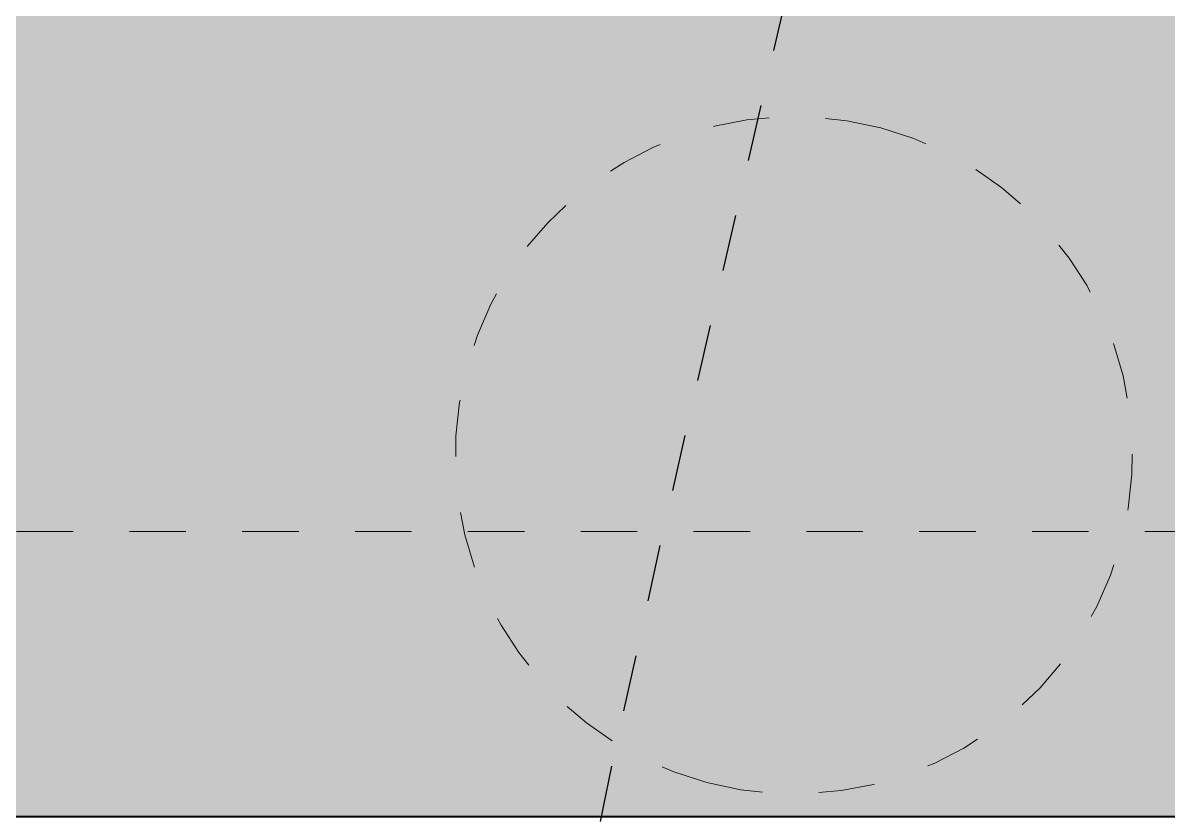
# Model space of a CAD drawing. Header units: metres. Extents: x -1160 to -900, y 3 to 561.
# Drawn here: x -1129.612 to -1127.582, y 544.612 to 546.02 of the extents above; entities that cross this region are included whole.
import ezdxf

# ---------------------------------------------------------------- set-up
doc = ezdxf.new("R2010")
doc.units = ezdxf.units.M
for name, pattern in [('IMPORT-LNMK-LineTurn _3_', [0.0012, 0.0006, -0.0006]), ('JacobsDash', [0.0045, 0.003, -0.0015]), ('JacobsGridLine', [0.0145, 0.01, -0.001, 0.0025, -0.001])]:
    doc.linetypes.add(name, pattern=pattern)
for name, color, linetype, lineweight in [('S-BEAM', 7, 'Continuous', 40), ('S-FNDN-HDLN', 7, 'JacobsDash', 15), ('S-GRID', 7, 'Continuous', 9)]:
    doc.layers.add(name, color=color, linetype=linetype, lineweight=lineweight)

# ---------------------------------------------------------------- blocks, each defined once
blk = doc.blocks.new('T2DPAA-T2D-C3S-RW-M2D-100010_dwg-40802999-DRG-2873033 - CONSTRUCTION SEQUENCE STAGE A6')
at = {"color": 254, "linetype": 'IMPORT-LNMK-LineTurn _3_', "lineweight": 25, "true_color": 0xd0d0d0, "flags": 128}
blk.add_lwpolyline([(52.5659, -600.3891), (52.6742, -600.383), (53.1018, -600.3643), (55.1726, -600.2944), (57.6723, -600.2563), (58.4904, -600.2604)], dxfattribs=at)
blk = doc.blocks.new('T2DPAA-T2D-PWC-RW-M2D-100010_RoadDesign_rvt-1-DRG-2873033 - CONSTRUCTION SEQUENCE STAGE A6')
at = {"color": 7, "lineweight": 18, "true_color": 0xededed, "rotation": 75.11694444444437}
blk.add_blockref('T2DPAA-T2D-C3S-RW-M2D-100010_dwg-40802999-DRG-2873033 - CONSTRUCTION SEQUENCE STAGE A6', (-1722.337, 648.0105), dxfattribs=at)

msp = doc.modelspace()

# ---------------------------------------------------------------- hatches: boundary and pattern name
at = {"layer": 'S-BEAM', "true_color": 0xc0c0c0}
msp.add_hatch(color=9, dxfattribs=at).paths.add_polyline_path([(-1135.8224, 544.6136), (-1130.4736, 544.6136), (-1130.2233, 546.0504), (-1129.66, 546.0504), (-1129.9103, 544.6136), (-1122.6238, 544.6136), (-1122.6238, 546.0536), (-1135.8224, 546.0536)])

# ---------------------------------------------------------------- linework, layer by layer
at = {"layer": 'S-BEAM'}
msp.add_line((-1129.9103, 544.6136), (-1122.6238, 544.6136), dxfattribs=at)
at = {"layer": 'S-FNDN-HDLN'}
for start, end in [(75.1169, 255.1169), (255.1169, 75.1169)]:
    msp.add_arc((-1128.2455, 545.2536), 0.6, start, end, dxfattribs=at)
at = {"layer": 'S-GRID', "linetype": 'JacobsGridLine', "lineweight": 18}
msp.add_line((-1138.4233, 545.1185), (-1104.1925, 545.1185), dxfattribs=at)

# ---------------------------------------------------------------- block references
at = {"lineweight": 5}
msp.add_blockref('T2DPAA-T2D-PWC-RW-M2D-100010_RoadDesign_rvt-1-DRG-2873033 - CONSTRUCTION SEQUENCE STAGE A6', (0, 0), dxfattribs=at)

doc.saveas('drawing.dxf')
